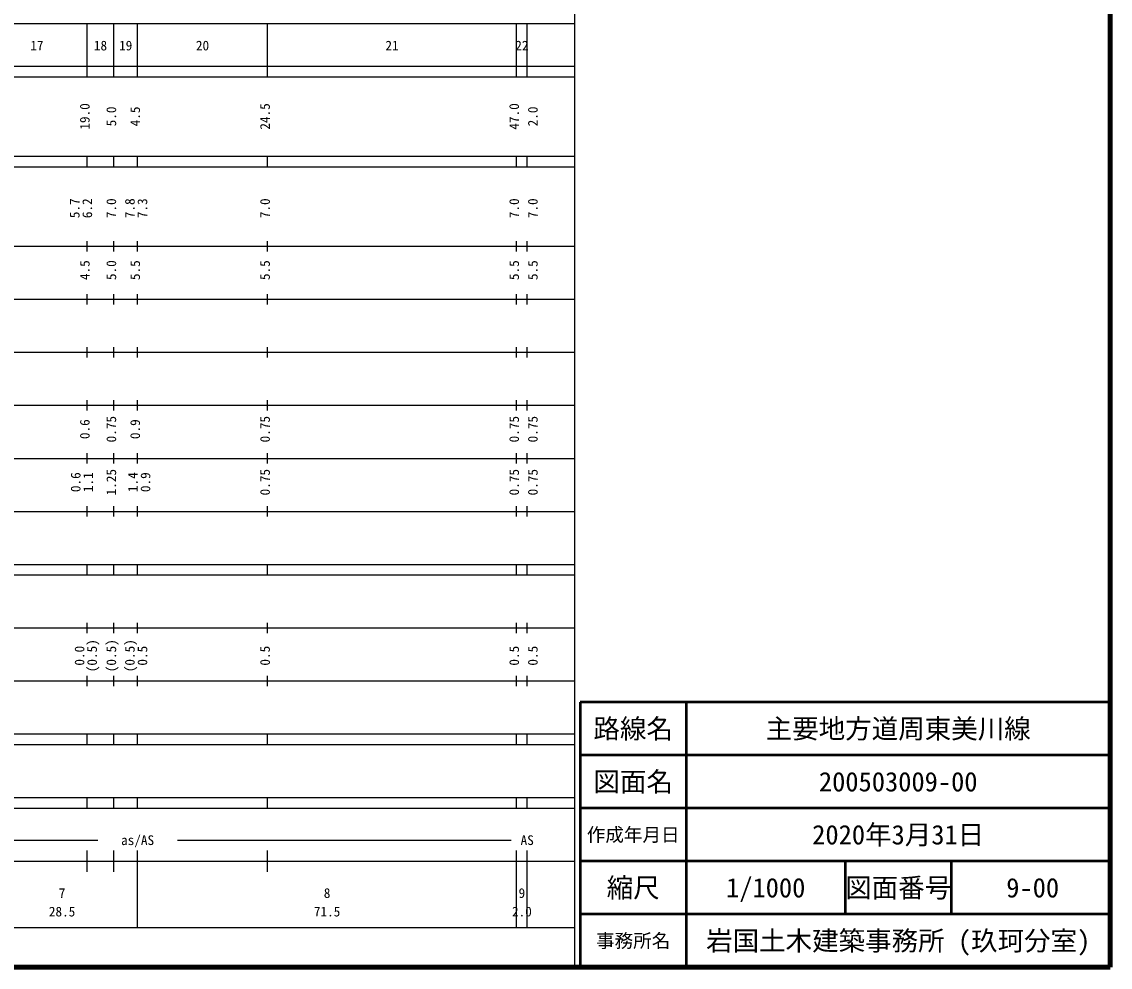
# Model space of a CAD drawing. Units: millimetres on the paper, enlarged 1000 times. Extents: x 40000 to 680000, y 20000 to 380000.
# Drawn here: x 474647 to 680000, y 20000 to 198357 of the extents above; entities that cross this region are included whole.
import ezdxf
from ezdxf.enums import TextEntityAlignment as Align

# ---------------------------------------------------------------- set-up
doc = ezdxf.new("R2010")
doc.units = ezdxf.units.MM
doc.header["$LTSCALE"] = 1000
for name, color, linetype, lineweight in [('M-TTL', 2, 'Continuous', 140), ('M-TTL-BAND', 7, 'Continuous', 25), ('M-TTL-FRAM', 2, 'Continuous', 50), ('M-TTL-LINE', 7, 'Continuous', 50)]:
    doc.layers.add(name, color=color, linetype=linetype, lineweight=lineweight)
doc.layers.add('M-TTL-TXT', color=7, linetype='Continuous')
doc.styles.add('ＭＳ ゴシック', font='')
doc.styles.get('ＭＳ ゴシック').set_extended_font_data('MS Gothic')

msp = doc.modelspace()

# ---------------------------------------------------------------- linework, layer by layer
at = {"layer": 'M-TTL'}
for p, q in [((680000, 20000), (680000, 380000)), ((40000, 20000), (680000, 20000))]:
    msp.add_line(p, q, dxfattribs=at)
at = {"layer": 'M-TTL-BAND'}
for p, q in [((579000, 20000), (579000, 370000)), ((68000, 198000), (579000, 198000)), ((487000, 188000), (487000, 198000)), ((492000, 188000), (492000, 198000)), ((496500, 188000), (496500, 198000)), ((521000, 188000), (521000, 198000)), ((568000, 188000), (568000, 198000)), ((570000, 188000), (570000, 198000)), ((40000, 190000), (579000, 190000)), ((40000, 188000), (579000, 188000)), ((40000, 173000), (579000, 173000)), ((487000, 171000), (487000, 173000)), ((492000, 171000), (492000, 173000)), ((496500, 171000), (496500, 173000)), ((521000, 171000), (521000, 173000)), ((568000, 171000), (568000, 173000)), ((570000, 171000), (570000, 173000)), ((40000, 171000), (579000, 171000)), ((487000, 155000), (487000, 157000)), ((492000, 155000), (492000, 157000)), ((496500, 155000), (496500, 157000)), ((521000, 155000), (521000, 157000)), ((568000, 155000), (568000, 157000)), ((570000, 155000), (570000, 157000)), ((40000, 156000), (579000, 156000)), ((46000, 146000), (579000, 146000)), ((487000, 145000), (487000, 147000)), ((492000, 145000), (492000, 147000)), ((496500, 145000), (496500, 147000)), ((521000, 145000), (521000, 147000)), ((568000, 145000), (568000, 147000)), ((570000, 145000), (570000, 147000)), ((52000, 136000), (579000, 136000)), ((487000, 135000), (487000, 137000)), ((492000, 135000), (492000, 137000)), ((496500, 135000), (496500, 137000)), ((521000, 135000), (521000, 137000)), ((568000, 135000), (568000, 137000)), ((570000, 135000), (570000, 137000)), ((46000, 126000), (579000, 126000)), ((487000, 125000), (487000, 127000)), ((492000, 125000), (492000, 127000)), ((496500, 125000), (496500, 127000)), ((521000, 125000), (521000, 127000)), ((568000, 125000), (568000, 127000)), ((570000, 125000), (570000, 127000)), ((52000, 116000), (579000, 116000)), ((487000, 115000), (487000, 117000)), ((492000, 115000), (492000, 117000)), ((496500, 115000), (496500, 117000)), ((521000, 115000), (521000, 117000)), ((568000, 115000), (568000, 117000)), ((570000, 115000), (570000, 117000)), ((487000, 105000), (487000, 107000)), ((492000, 105000), (492000, 107000)), ((496500, 105000), (496500, 107000)), ((521000, 105000), (521000, 107000)), ((568000, 105000), (568000, 107000)), ((570000, 105000), (570000, 107000)), ((46000, 106000), (579000, 106000)), ((40000, 96000), (579000, 96000)), ((487000, 94000), (487000, 96000)), ((492000, 94000), (492000, 96000)), ((496500, 94000), (496500, 96000)), ((521000, 94000), (521000, 96000)), ((568000, 94000), (568000, 96000)), ((570000, 94000), (570000, 96000)), ((40000, 94000), (579000, 94000)), ((487000, 83000), (487000, 85000)), ((492000, 83000), (492000, 85000)), ((496500, 83000), (496500, 85000)), ((521000, 83000), (521000, 85000)), ((568000, 83000), (568000, 85000)), ((570000, 83000), (570000, 85000)), ((49000, 84000), (579000, 84000)), ((40000, 74000), (579000, 74000)), ((487000, 73000), (487000, 75000)), ((492000, 73000), (492000, 75000)), ((496500, 73000), (496500, 75000)), ((521000, 73000), (521000, 75000)), ((568000, 73000), (568000, 75000)), ((570000, 73000), (570000, 75000)), ((40000, 64000), (579000, 64000)), ((487000, 62000), (487000, 64000)), ((492000, 62000), (492000, 64000)), ((496500, 62000), (496500, 64000)), ((521000, 62000), (521000, 64000)), ((568000, 62000), (568000, 64000)), ((570000, 62000), (570000, 64000)), ((40000, 62000), (579000, 62000)), ((40000, 52000), (579000, 52000)), ((487000, 50000), (487000, 52000)), ((492000, 50000), (492000, 52000)), ((496500, 50000), (496500, 52000)), ((521000, 50000), (521000, 52000)), ((568000, 50000), (568000, 52000)), ((570000, 50000), (570000, 52000)), ((40000, 50000), (579000, 50000)), ((71000, 44000), (489000, 44000)), ((504000, 44000), (567000, 44000)), ((487000, 38000), (487000, 42000)), ((492000, 38000), (492000, 42000)), ((496500, 27500), (496500, 42000)), ((521000, 38000), (521000, 42000)), ((568000, 27500), (568000, 42000)), ((570000, 27500), (570000, 42000)), ((40000, 40000), (579000, 40000)), ((68000, 27500), (579000, 27500))]:
    msp.add_line(p, q, dxfattribs=at)
at = {"layer": 'M-TTL-FRAM'}
for p, q in [((680000, 70000), (580000, 70000)), ((580000, 70000), (580000, 20000))]:
    msp.add_line(p, q, dxfattribs=at)
at = {"layer": 'M-TTL-LINE'}
for p, q in [((600000, 70000), (600000, 20000)), ((680000, 60000), (580000, 60000)), ((680000, 50000), (580000, 50000)), ((680000, 40000), (580000, 40000)), ((630000, 40000), (630000, 30000)), ((650000, 40000), (650000, 30000)), ((680000, 30000), (580000, 30000))]:
    msp.add_line(p, q, dxfattribs=at)

# ---------------------------------------------------------------- texts
at = {"layer": 'M-TTL-BAND', "style": 'ＭＳ ゴシック'}
for s, p in [('17', (477500, 192405)), ('18', (489500, 192405)), ('19', (494250, 192405)), ('20', (508750, 192405)), ('21', (544500, 192405)), ('22', (569000, 192405)), ('as/AS', (496500, 42500)), ('AS', (570000, 42500)), ('7', (482250, 32523)), ('8', (532250, 32523)), ('9', (569000, 32523)), ('28.5', (482250, 29033)), ('71.5', (532250, 29033)), ('2.0', (569000, 29033))]:
    msp.add_text(s, height=1833, dxfattribs=at).set_placement(p, align=Align.BOTTOM_CENTER)
for s, p in [('19.0', (488000, 180500)), ('24.5', (522000, 180500)), ('47.0', (569000, 180500)), ('5.0', (493000, 180500)), ('4.5', (497500, 180500)), ('2.0', (572525, 180500)), ('5.7', (486094, 163174)), ('6.2', (488464, 163174)), ('7.0', (493000, 163174)), ('7.8', (496500, 163174)), ('7.3', (498870, 163174)), ('7.0', (522000, 163174)), ('7.0', (569000, 163174)), ('7.0', (572525, 163174)), ('4.5', (488000, 151500)), ('5.0', (493000, 151500)), ('5.5', (497500, 151500)), ('5.5', (522000, 151500)), ('5.5', (569000, 151500)), ('5.5', (572525, 151500)), ('0.6', (488000, 121500)), ('0.75', (493000, 121500)), ('0.9', (497500, 121500)), ('0.75', (522000, 121500)), ('0.75', (569000, 121500)), ('0.75', (572525, 121500)), ('0.6', (486272, 111500)), ('1.1', (488642, 111500)), ('1.25', (493000, 111500)), ('1.4', (497073, 111500)), ('0.9', (499443, 111500)), ('0.75', (522000, 111500)), ('0.75', (569000, 111500)), ('0.75', (572525, 111500)), ('0.0', (487000, 78764)), ('(0.5)', (489370, 78764)), ('(0.5)', (493000, 78764)), ('(0.5)', (496500, 78764)), ('0.5', (498870, 78764)), ('0.5', (522000, 78764)), ('0.5', (569000, 78764)), ('0.5', (572525, 78764))]:
    msp.add_text(s, height=1833, rotation=90, dxfattribs=at).set_placement(p, align=Align.BOTTOM_CENTER)
at = {"layer": 'M-TTL-TXT', "style": 'ＭＳ ゴシック'}
for s, height, p in [('路線名', 3666, (590000, 65000)), ('路線名', 3666, (590000, 65000)), ('主要地方道周東美川線', 3666, (640000, 65000)), ('図面名', 3666, (590000, 55000)), ('図面名', 3666, (590000, 55000)), ('200503009-00', 3666, (640000, 55000)), ('2020年3月31日', 3666, (640000, 45000)), ('作成年月日', 2566, (590000, 45000)), ('作成年月日', 2566, (590000, 45000)), ('縮尺', 3666, (590000, 35000)), ('縮尺', 3666, (590000, 35000)), ('1/1000', 3666, (615000, 35000)), ('図面番号', 3666, (640000, 35000)), ('図面番号', 3666, (640000, 35000)), (' 9-00', 3666, (664125, 35000)), ('岩国土木建築事務所 (玖珂分室)', 3666, (640000, 25000)), ('事務所名', 2566, (590000, 25000)), ('事務所名', 2566, (590000, 25000))]:
    msp.add_text(s, height=height, dxfattribs=at).set_placement(p, align=Align.MIDDLE_CENTER)

doc.saveas('drawing.dxf')
